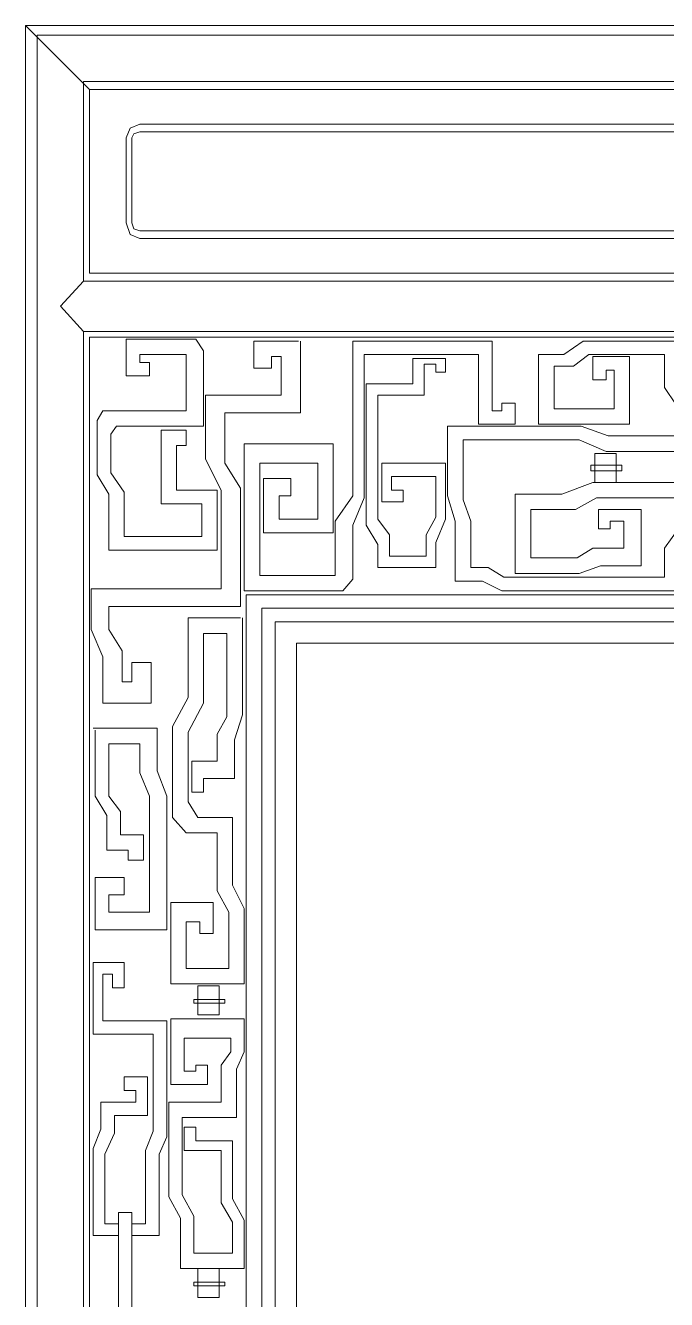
# Model space of a CAD drawing. Header units: centimetres. Extents: x -8.4 to 6.8, y -15.8 to 12.8.
# Drawn here: x -8.39 to -1.11, y -1.69 to 12.78 of the extents above; entities that cross this region are included whole.
import ezdxf

# ---------------------------------------------------------------- set-up
doc = ezdxf.new("R2010")
doc.units = ezdxf.units.CM
doc.header["$MEASUREMENT"] = 0
doc.layers.add('layer 1', color=7, linetype='Continuous')

msp = doc.modelspace()

# ---------------------------------------------------------------- linework, layer by layer
at = {"layer": 'layer 1', "color": 250, "lineweight": 0}
for points in [[(-8.38786, 12.7765), (-8.38786, 12.7765), (6.80927, 12.7765), (6.80927, 12.7765)], [(-8.38786, -15.83616), (-8.38786, -15.83616), (-8.38786, 12.7765), (-8.38786, 12.7765)], [(-7.6621, 12.05074), (-7.6621, 12.05074), (-8.38786, 12.7765), (-8.38786, 12.7765)], [(-8.25588, 12.66656), (-8.25588, 12.66656), (6.67729, 12.66656), (6.67729, 12.66656)], [(-8.25588, -15.70418), (-8.25588, -15.70418), (-8.25588, 12.66656), (-8.25588, 12.66656)], [(-7.72795, 12.13891), (-7.72795, 12.13891), (6.14936, 12.13891), (6.14936, 12.13891)], [(-7.72795, 9.87346), (-7.72795, 9.87346), (-7.72795, 12.13891), (-7.72795, 12.13891)], [(-7.6621, 12.05074), (-7.6621, 12.05074), (6.08351, 12.05074), (6.08351, 12.05074)], [(-7.6621, 9.96135), (-7.6621, 9.96135), (-7.6621, 12.05074), (-7.6621, 12.05074)], [(5.5115, 11.65507), (5.5115, 11.65507), (-7.09037, 11.65507), (-7.09037, 11.65507)], [(-7.24411, 11.50105), (-7.24411, 11.50105), (-7.24411, 10.53337), (-7.24411, 10.53337)], [(-7.17826, 11.50105), (-7.17826, 11.50105), (-7.17826, 10.53337), (-7.17826, 10.53337)], [(5.5115, 11.5669), (5.5115, 11.5669), (-7.09037, 11.5669), (-7.09037, 11.5669)], [(-7.09037, 10.44519), (-7.09037, 10.44519), (5.5115, 10.44519), (5.5115, 10.44519)], [(-7.09037, 10.3573), (-7.09037, 10.3573), (5.5115, 10.3573), (5.5115, 10.3573)], [(-7.72795, 9.87346), (-7.72795, 9.87346), (6.14936, 9.87346), (6.14936, 9.87346)], [(-7.6621, 9.96135), (-7.6621, 9.96135), (6.08351, 9.96135), (6.08351, 9.96135)], [(-7.72795, 9.30173), (-7.72795, 9.30173), (6.14936, 9.30173), (6.14936, 9.30173)], [(-7.72795, -12.36111), (-7.72795, -12.36111), (-7.72795, 9.30173), (-7.72795, 9.30173)], [(-7.6621, 9.2356), (-7.6621, 9.2356), (6.08351, 9.2356), (6.08351, 9.2356)], [(-7.6621, -12.27321), (-7.6621, -12.27321), (-7.6621, 9.2356), (-7.6621, 9.2356)], [(-1.67996, 7.91606), (-1.67996, 7.91606), (-1.92188, 7.91606), (-1.92188, 7.91606)], [(-1.92188, 7.91606), (-1.92188, 7.91606), (-1.92188, 7.58625), (-1.92188, 7.58625)], [(-1.67996, 7.58625), (-1.67996, 7.58625), (-1.67996, 7.91606), (-1.67996, 7.91606)], [(-1.92188, 7.58625), (-1.92188, 7.58625), (-1.67996, 7.58625), (-1.67996, 7.58625)], [(-6.18854, 1.86807), (-6.18854, 1.86807), (-6.43046, 1.86807), (-6.43046, 1.86807)], [(-6.43046, 1.86807), (-6.43046, 1.86807), (-6.43046, 1.53825), (-6.43046, 1.53825)], [(-6.18854, 1.53825), (-6.18854, 1.53825), (-6.18854, 1.86807), (-6.18854, 1.86807)], [(-6.43046, 1.53825), (-6.43046, 1.53825), (-6.18854, 1.53825), (-6.18854, 1.53825)], [(-6.18854, -1.34274), (-6.18854, -1.34274), (-6.43046, -1.34274), (-6.43046, -1.34274)], [(-6.43046, -1.34274), (-6.43046, -1.34274), (-6.43046, -1.67283), (-6.43046, -1.67283)], [(-6.18854, -1.67283), (-6.18854, -1.67283), (-6.18854, -1.34274), (-6.18854, -1.34274)], [(-6.43046, -1.67283), (-6.43046, -1.67283), (-6.18854, -1.67283), (-6.18854, -1.67283)]]:
    msp.add_open_spline(points, degree=3, dxfattribs=at)
for points, knots in [([(-7.09037, 11.65507), (-7.09037, 11.65507), (-7.20031, 11.61099), (-7.20031, 11.61099), (-7.20031, 11.61099), (-7.20031, 11.61099), (-7.24411, 11.50105), (-7.24411, 11.50105)], [0, 0, 0, 0, 0.5, 0.5, 0.5, 0.5, 1, 1, 1, 1]), ([(-7.09037, 11.5669), (-7.09037, 11.5669), (-7.15622, 11.54485), (-7.15622, 11.54485), (-7.15622, 11.54485), (-7.15622, 11.54485), (-7.17826, 11.50105), (-7.17826, 11.50105)], [0, 0, 0, 0, 0.5, 0.5, 0.5, 0.5, 1, 1, 1, 1]), ([(-7.24411, 10.53337), (-7.24411, 10.53337), (-7.20031, 10.40139), (-7.20031, 10.40139), (-7.20031, 10.40139), (-7.20031, 10.40139), (-7.09037, 10.3573), (-7.09037, 10.3573)], [0, 0, 0, 0, 0.5, 0.5, 0.5, 0.5, 1, 1, 1, 1]), ([(-7.17826, 10.53337), (-7.17826, 10.53337), (-7.15622, 10.46724), (-7.15622, 10.46724), (-7.15622, 10.46724), (-7.15622, 10.46724), (-7.09037, 10.44519), (-7.09037, 10.44519)], [0, 0, 0, 0, 0.5, 0.5, 0.5, 0.5, 1, 1, 1, 1]), ([(-7.72795, 9.30173), (-7.72795, 9.30173), (-7.99192, 9.58774), (-7.99192, 9.58774), (-7.99192, 9.58774), (-7.99192, 9.58774), (-7.72795, 9.87346), (-7.72795, 9.87346)], [0, 0, 0, 0, 0.5, 0.5, 0.5, 0.5, 1, 1, 1, 1]), ([(-5.26495, 9.19179), (-5.26495, 9.19179), (-5.26495, 8.37814), (-5.26495, 8.37814), (-5.26495, 8.37814), (-5.26495, 8.37814), (-6.12269, 8.37814), (-6.12269, 8.37814), (-6.12269, 8.37814), (-6.12269, 8.37814), (-6.12269, 7.80612), (-6.12269, 7.80612), (-6.12269, 7.80612), (-6.12269, 7.80612), (-5.94662, 7.5204), (-5.94662, 7.5204), (-5.94662, 7.5204), (-5.94662, 7.5204), (-5.94662, 6.17882), (-5.94662, 6.17882), (-5.94662, 6.17882), (-5.94662, 6.17882), (-7.44223, 6.17882), (-7.44223, 6.17882), (-7.44223, 6.17882), (-7.44223, 6.17882), (-7.44223, 5.91485), (-7.44223, 5.91485), (-7.44223, 5.91485), (-7.44223, 5.91485), (-7.2882, 5.67293), (-7.2882, 5.67293), (-7.2882, 5.67293), (-7.2882, 5.67293), (-7.2882, 5.32107), (-7.2882, 5.32107), (-7.2882, 5.32107), (-7.2882, 5.32107), (-7.17826, 5.32107), (-7.17826, 5.32107), (-7.17826, 5.32107), (-7.17826, 5.32107), (-7.17826, 5.54095), (-7.17826, 5.54095), (-7.17826, 5.54095), (-7.17826, 5.54095), (-6.95839, 5.54095), (-6.95839, 5.54095), (-6.95839, 5.54095), (-6.95839, 5.54095), (-6.95839, 5.07916), (-6.95839, 5.07916), (-6.95839, 5.07916), (-6.95839, 5.07916), (-7.50808, 5.07916), (-7.50808, 5.07916), (-7.50808, 5.07916), (-7.50808, 5.07916), (-7.50808, 5.6068), (-7.50808, 5.6068), (-7.50808, 5.6068), (-7.50808, 5.6068), (-7.64006, 5.91485), (-7.64006, 5.91485), (-7.64006, 5.91485), (-7.64006, 5.91485), (-7.64006, 6.37665), (-7.64006, 6.37665), (-7.64006, 6.37665), (-7.64006, 6.37665), (-6.1665, 6.37665), (-6.1665, 6.37665), (-6.1665, 6.37665), (-6.1665, 6.37665), (-6.1665, 7.49835), (-6.1665, 7.49835), (-6.1665, 7.49835), (-6.1665, 7.49835), (-6.34257, 7.85021), (-6.34257, 7.85021), (-6.34257, 7.85021), (-6.34257, 7.85021), (-6.34257, 8.57597), (-6.34257, 8.57597), (-6.34257, 8.57597), (-6.34257, 8.57597), (-5.48483, 8.57597), (-5.48483, 8.57597), (-5.48483, 8.57597), (-5.48483, 8.57597), (-5.48483, 9.01572), (-5.48483, 9.01572), (-5.48483, 9.01572), (-5.48483, 9.01572), (-5.59476, 9.01572), (-5.59476, 9.01572), (-5.59476, 9.01572), (-5.59476, 9.01572), (-5.59476, 8.88374), (-5.59476, 8.88374), (-5.59476, 8.88374), (-5.59476, 8.88374), (-5.7926, 8.88374), (-5.7926, 8.88374), (-5.7926, 8.88374), (-5.7926, 8.88374), (-5.7926, 9.19179), (-5.7926, 9.19179), (-5.7926, 9.19179), (-5.7926, 9.19179), (-5.287, 9.19179), (-5.287, 9.19179)], [0, 0, 0, 0, 0.03571429, 0.03571429, 0.03571429, 0.03571429, 0.07142857, 0.07142857, 0.07142857, 0.07142857, 0.10714286, 0.10714286, 0.10714286, 0.10714286, 0.14285714, 0.14285714, 0.14285714, 0.14285714, 0.17857143, 0.17857143, 0.17857143, 0.17857143, 0.21428571, 0.21428571, 0.21428571, 0.21428571, 0.25, 0.25, 0.25, 0.25, 0.28571429, 0.28571429, 0.28571429, 0.28571429, 0.32142857, 0.32142857, 0.32142857, 0.32142857, 0.35714286, 0.35714286, 0.35714286, 0.35714286, 0.39285714, 0.39285714, 0.39285714, 0.39285714, 0.42857143, 0.42857143, 0.42857143, 0.42857143, 0.46428571, 0.46428571, 0.46428571, 0.46428571, 0.5, 0.5, 0.5, 0.5, 0.53571429, 0.53571429, 0.53571429, 0.53571429, 0.57142857, 0.57142857, 0.57142857, 0.57142857, 0.60714286, 0.60714286, 0.60714286, 0.60714286, 0.64285714, 0.64285714, 0.64285714, 0.64285714, 0.67857143, 0.67857143, 0.67857143, 0.67857143, 0.71428571, 0.71428571, 0.71428571, 0.71428571, 0.75, 0.75, 0.75, 0.75, 0.78571429, 0.78571429, 0.78571429, 0.78571429, 0.82142857, 0.82142857, 0.82142857, 0.82142857, 0.85714286, 0.85714286, 0.85714286, 0.85714286, 0.89285714, 0.89285714, 0.89285714, 0.89285714, 0.92857143, 0.92857143, 0.92857143, 0.92857143, 0.96428571, 0.96428571, 0.96428571, 0.96428571, 1, 1, 1, 1]), ([(-6.21059, 7.49835), (-6.21059, 7.49835), (-6.21059, 6.8164), (-6.21059, 6.8164), (-6.21059, 6.8164), (-6.21059, 6.8164), (-7.44223, 6.8164), (-7.44223, 6.8164), (-7.44223, 6.8164), (-7.44223, 6.8164), (-7.44223, 7.45426), (-7.44223, 7.45426), (-7.44223, 7.45426), (-7.44223, 7.45426), (-7.57421, 7.67414), (-7.57421, 7.67414), (-7.57421, 7.67414), (-7.57421, 7.67414), (-7.57421, 8.28996), (-7.57421, 8.28996), (-7.57421, 8.28996), (-7.57421, 8.28996), (-7.50808, 8.3999), (-7.50808, 8.3999), (-7.50808, 8.3999), (-7.50808, 8.3999), (-6.56244, 8.3999), (-6.56244, 8.3999), (-6.56244, 8.3999), (-6.56244, 8.3999), (-6.56244, 9.03776), (-6.56244, 9.03776), (-6.56244, 9.03776), (-6.56244, 9.03776), (-7.09037, 9.03776), (-7.09037, 9.03776), (-7.09037, 9.03776), (-7.09037, 9.03776), (-7.09037, 8.94987), (-7.09037, 8.94987), (-7.09037, 8.94987), (-7.09037, 8.94987), (-6.98043, 8.94987), (-6.98043, 8.94987), (-6.98043, 8.94987), (-6.98043, 8.94987), (-6.98043, 8.79584), (-6.98043, 8.79584), (-6.98043, 8.79584), (-6.98043, 8.79584), (-7.24411, 8.79584), (-7.24411, 8.79584), (-7.24411, 8.79584), (-7.24411, 8.79584), (-7.24411, 9.21383), (-7.24411, 9.21383), (-7.24411, 9.21383), (-7.24411, 9.21383), (-6.45251, 9.21383), (-6.45251, 9.21383), (-6.45251, 9.21383), (-6.45251, 9.21383), (-6.36461, 9.08185), (-6.36461, 9.08185), (-6.36461, 9.08185), (-6.36461, 9.08185), (-6.36461, 8.22411), (-6.36461, 8.22411), (-6.36461, 8.22411), (-6.36461, 8.22411), (-7.35405, 8.22411), (-7.35405, 8.22411), (-7.35405, 8.22411), (-7.35405, 8.22411), (-7.42018, 8.13622), (-7.42018, 8.13622), (-7.42018, 8.13622), (-7.42018, 8.13622), (-7.42018, 7.69618), (-7.42018, 7.69618), (-7.42018, 7.69618), (-7.42018, 7.69618), (-7.26616, 7.47631), (-7.26616, 7.47631), (-7.26616, 7.47631), (-7.26616, 7.47631), (-7.26616, 6.97042), (-7.26616, 6.97042), (-7.26616, 6.97042), (-7.26616, 6.97042), (-6.38637, 6.97042), (-6.38637, 6.97042), (-6.38637, 6.97042), (-6.38637, 6.97042), (-6.38637, 7.34433), (-6.38637, 7.34433), (-6.38637, 7.34433), (-6.38637, 7.34433), (-6.84845, 7.34433), (-6.84845, 7.34433), (-6.84845, 7.34433), (-6.84845, 7.34433), (-6.84845, 8.18002), (-6.84845, 8.18002), (-6.84845, 8.18002), (-6.84845, 8.18002), (-6.56244, 8.18002), (-6.56244, 8.18002), (-6.56244, 8.18002), (-6.56244, 8.18002), (-6.56244, 8.00424), (-6.56244, 8.00424), (-6.56244, 8.00424), (-6.56244, 8.00424), (-6.67238, 8.00424), (-6.67238, 8.00424), (-6.67238, 8.00424), (-6.67238, 8.00424), (-6.67238, 7.49835), (-6.67238, 7.49835), (-6.67238, 7.49835), (-6.67238, 7.49835), (-6.21059, 7.49835), (-6.21059, 7.49835)], [0, 0, 0, 0, 0.03225806, 0.03225806, 0.03225806, 0.03225806, 0.06451613, 0.06451613, 0.06451613, 0.06451613, 0.09677419, 0.09677419, 0.09677419, 0.09677419, 0.12903226, 0.12903226, 0.12903226, 0.12903226, 0.16129032, 0.16129032, 0.16129032, 0.16129032, 0.19354839, 0.19354839, 0.19354839, 0.19354839, 0.22580645, 0.22580645, 0.22580645, 0.22580645, 0.25806452, 0.25806452, 0.25806452, 0.25806452, 0.29032258, 0.29032258, 0.29032258, 0.29032258, 0.32258065, 0.32258065, 0.32258065, 0.32258065, 0.35483871, 0.35483871, 0.35483871, 0.35483871, 0.38709677, 0.38709677, 0.38709677, 0.38709677, 0.41935484, 0.41935484, 0.41935484, 0.41935484, 0.4516129, 0.4516129, 0.4516129, 0.4516129, 0.48387097, 0.48387097, 0.48387097, 0.48387097, 0.51612903, 0.51612903, 0.51612903, 0.51612903, 0.5483871, 0.5483871, 0.5483871, 0.5483871, 0.58064516, 0.58064516, 0.58064516, 0.58064516, 0.61290323, 0.61290323, 0.61290323, 0.61290323, 0.64516129, 0.64516129, 0.64516129, 0.64516129, 0.67741935, 0.67741935, 0.67741935, 0.67741935, 0.70967742, 0.70967742, 0.70967742, 0.70967742, 0.74193548, 0.74193548, 0.74193548, 0.74193548, 0.77419355, 0.77419355, 0.77419355, 0.77419355, 0.80645161, 0.80645161, 0.80645161, 0.80645161, 0.83870968, 0.83870968, 0.83870968, 0.83870968, 0.87096774, 0.87096774, 0.87096774, 0.87096774, 0.90322581, 0.90322581, 0.90322581, 0.90322581, 0.93548387, 0.93548387, 0.93548387, 0.93548387, 0.96774194, 0.96774194, 0.96774194, 0.96774194, 1, 1, 1, 1]), ([(-2.82371, 8.48807), (-2.82371, 8.48807), (-2.82371, 8.24616), (-2.82371, 8.24616), (-2.82371, 8.24616), (-2.82371, 8.24616), (-3.24142, 8.24616), (-3.24142, 8.24616), (-3.24142, 8.24616), (-3.24142, 8.24616), (-3.24142, 9.03776), (-3.24142, 9.03776), (-3.24142, 9.03776), (-3.24142, 9.03776), (-4.53919, 9.03776), (-4.53919, 9.03776), (-4.53919, 9.03776), (-4.53919, 9.03776), (-4.53919, 7.41046), (-4.53919, 7.41046), (-4.53919, 7.41046), (-4.53919, 7.41046), (-4.67117, 7.10241), (-4.67117, 7.10241), (-4.67117, 7.10241), (-4.67117, 7.10241), (-4.67117, 6.48659), (-4.67117, 6.48659), (-4.67117, 6.48659), (-4.67117, 6.48659), (-4.78111, 6.3546), (-4.78111, 6.3546), (-4.78111, 6.3546), (-4.78111, 6.3546), (-5.90253, 6.3546), (-5.90253, 6.3546), (-5.90253, 6.3546), (-5.90253, 6.3546), (-5.90253, 8.026), (-5.90253, 8.026), (-5.90253, 8.026), (-5.90253, 8.026), (-4.89105, 8.026), (-4.89105, 8.026), (-4.89105, 8.026), (-4.89105, 8.026), (-4.89105, 7.01451), (-4.89105, 7.01451), (-4.89105, 7.01451), (-4.89105, 7.01451), (-5.68266, 7.01451), (-5.68266, 7.01451), (-5.68266, 7.01451), (-5.68266, 7.01451), (-5.68266, 7.63033), (-5.68266, 7.63033), (-5.68266, 7.63033), (-5.68266, 7.63033), (-5.37489, 7.63033), (-5.37489, 7.63033), (-5.37489, 7.63033), (-5.37489, 7.63033), (-5.37489, 7.43222), (-5.37489, 7.43222), (-5.37489, 7.43222), (-5.37489, 7.43222), (-5.50687, 7.43222), (-5.50687, 7.43222), (-5.50687, 7.43222), (-5.50687, 7.43222), (-5.50687, 7.16854), (-5.50687, 7.16854), (-5.50687, 7.16854), (-5.50687, 7.16854), (-5.06684, 7.16854), (-5.06684, 7.16854), (-5.06684, 7.16854), (-5.06684, 7.16854), (-5.06684, 7.80612), (-5.06684, 7.80612), (-5.06684, 7.80612), (-5.06684, 7.80612), (-5.72675, 7.80612), (-5.72675, 7.80612), (-5.72675, 7.80612), (-5.72675, 7.80612), (-5.72675, 6.53067), (-5.72675, 6.53067), (-5.72675, 6.53067), (-5.72675, 6.53067), (-4.86901, 6.53067), (-4.86901, 6.53067), (-4.86901, 6.53067), (-4.86901, 6.53067), (-4.86901, 7.14649), (-4.86901, 7.14649), (-4.86901, 7.14649), (-4.86901, 7.14649), (-4.67117, 7.43222), (-4.67117, 7.43222), (-4.67117, 7.43222), (-4.67117, 7.43222), (-4.67117, 9.19179), (-4.67117, 9.19179), (-4.67117, 9.19179), (-4.67117, 9.19179), (-3.08767, 9.19179), (-3.08767, 9.19179), (-3.08767, 9.19179), (-3.08767, 9.19179), (-3.08767, 8.3999), (-3.08767, 8.3999), (-3.08767, 8.3999), (-3.08767, 8.3999), (-2.97774, 8.3999), (-2.97774, 8.3999), (-2.97774, 8.3999), (-2.97774, 8.3999), (-2.97774, 8.48807), (-2.97774, 8.48807), (-2.97774, 8.48807), (-2.97774, 8.48807), (-2.82371, 8.48807), (-2.82371, 8.48807)], [0, 0, 0, 0, 0.03225806, 0.03225806, 0.03225806, 0.03225806, 0.06451613, 0.06451613, 0.06451613, 0.06451613, 0.09677419, 0.09677419, 0.09677419, 0.09677419, 0.12903226, 0.12903226, 0.12903226, 0.12903226, 0.16129032, 0.16129032, 0.16129032, 0.16129032, 0.19354839, 0.19354839, 0.19354839, 0.19354839, 0.22580645, 0.22580645, 0.22580645, 0.22580645, 0.25806452, 0.25806452, 0.25806452, 0.25806452, 0.29032258, 0.29032258, 0.29032258, 0.29032258, 0.32258065, 0.32258065, 0.32258065, 0.32258065, 0.35483871, 0.35483871, 0.35483871, 0.35483871, 0.38709677, 0.38709677, 0.38709677, 0.38709677, 0.41935484, 0.41935484, 0.41935484, 0.41935484, 0.4516129, 0.4516129, 0.4516129, 0.4516129, 0.48387097, 0.48387097, 0.48387097, 0.48387097, 0.51612903, 0.51612903, 0.51612903, 0.51612903, 0.5483871, 0.5483871, 0.5483871, 0.5483871, 0.58064516, 0.58064516, 0.58064516, 0.58064516, 0.61290323, 0.61290323, 0.61290323, 0.61290323, 0.64516129, 0.64516129, 0.64516129, 0.64516129, 0.67741935, 0.67741935, 0.67741935, 0.67741935, 0.70967742, 0.70967742, 0.70967742, 0.70967742, 0.74193548, 0.74193548, 0.74193548, 0.74193548, 0.77419355, 0.77419355, 0.77419355, 0.77419355, 0.80645161, 0.80645161, 0.80645161, 0.80645161, 0.83870968, 0.83870968, 0.83870968, 0.83870968, 0.87096774, 0.87096774, 0.87096774, 0.87096774, 0.90322581, 0.90322581, 0.90322581, 0.90322581, 0.93548387, 0.93548387, 0.93548387, 0.93548387, 0.96774194, 0.96774194, 0.96774194, 0.96774194, 1, 1, 1, 1]), ([(-1.89984, 7.41046), (-1.89984, 7.41046), (-2.14176, 7.27848), (-2.14176, 7.27848), (-2.14176, 7.27848), (-2.14176, 7.27848), (-2.64764, 7.27848), (-2.64764, 7.27848), (-2.64764, 7.27848), (-2.64764, 7.27848), (-2.64764, 6.7285), (-2.64764, 6.7285), (-2.64764, 6.7285), (-2.64764, 6.7285), (-2.12, 6.7285), (-2.12, 6.7285), (-2.12, 6.7285), (-2.12, 6.7285), (-1.94393, 6.83844), (-1.94393, 6.83844), (-1.94393, 6.83844), (-1.94393, 6.83844), (-1.59207, 6.83844), (-1.59207, 6.83844), (-1.59207, 6.83844), (-1.59207, 6.83844), (-1.59207, 7.14649), (-1.59207, 7.14649), (-1.59207, 7.14649), (-1.59207, 7.14649), (-1.74609, 7.14649), (-1.74609, 7.14649), (-1.74609, 7.14649), (-1.74609, 7.14649), (-1.74609, 7.05832), (-1.74609, 7.05832), (-1.74609, 7.05832), (-1.74609, 7.05832), (-1.87808, 7.05832), (-1.87808, 7.05832), (-1.87808, 7.05832), (-1.87808, 7.05832), (-1.87808, 7.27848), (-1.87808, 7.27848), (-1.87808, 7.27848), (-1.87808, 7.27848), (-1.39424, 7.27848), (-1.39424, 7.27848), (-1.39424, 7.27848), (-1.39424, 7.27848), (-1.39424, 6.64061), (-1.39424, 6.64061), (-1.39424, 6.64061), (-1.39424, 6.64061), (-1.85603, 6.64061), (-1.85603, 6.64061), (-1.85603, 6.64061), (-1.85603, 6.64061), (-2.09795, 6.55272), (-2.09795, 6.55272), (-2.09795, 6.55272), (-2.09795, 6.55272), (-2.82371, 6.55272), (-2.82371, 6.55272), (-2.82371, 6.55272), (-2.82371, 6.55272), (-2.82371, 7.45426), (-2.82371, 7.45426), (-2.82371, 7.45426), (-2.82371, 7.45426), (-2.29578, 7.45426), (-2.29578, 7.45426), (-2.29578, 7.45426), (-2.29578, 7.45426), (-1.94393, 7.58625), (-1.94393, 7.58625), (-1.94393, 7.58625), (-1.94393, 7.58625), (-0.80046, 7.58625), (-0.80046, 7.58625), (-0.80046, 7.58625), (-0.80046, 7.58625), (-0.80046, 6.94838), (-0.80046, 6.94838), (-0.80046, 6.94838), (-0.80046, 6.94838), (-0.9542, 6.70646), (-0.9542, 6.70646), (-0.9542, 6.70646), (-0.9542, 6.70646), (-0.9542, 6.3546), (-0.9542, 6.3546), (-0.9542, 6.3546), (-0.9542, 6.3546), (-2.97774, 6.3546), (-2.97774, 6.3546), (-2.97774, 6.3546), (-2.97774, 6.3546), (-3.19761, 6.46454), (-3.19761, 6.46454), (-3.19761, 6.46454), (-3.19761, 6.46454), (-3.50538, 6.46454), (-3.50538, 6.46454), (-3.50538, 6.46454), (-3.50538, 6.46454), (-3.50538, 7.14649), (-3.50538, 7.14649), (-3.50538, 7.14649), (-3.50538, 7.14649), (-3.59327, 7.43222), (-3.59327, 7.43222), (-3.59327, 7.43222), (-3.59327, 7.43222), (-3.59327, 8.22411), (-3.59327, 8.22411), (-3.59327, 8.22411), (-3.59327, 8.22411), (-2.07591, 8.22411), (-2.07591, 8.22411), (-2.07591, 8.22411), (-2.07591, 8.22411), (-1.76814, 8.11417), (-1.76814, 8.11417), (-1.76814, 8.11417), (-1.76814, 8.11417), (-0.99829, 8.11417), (-0.99829, 8.11417), (-0.99829, 8.11417), (-0.99829, 8.11417), (-0.99829, 8.46603), (-0.99829, 8.46603), (-0.99829, 8.46603), (-0.99829, 8.46603), (-1.13027, 8.66386), (-1.13027, 8.66386), (-1.13027, 8.66386), (-1.13027, 8.66386), (-1.13027, 9.03776), (-1.13027, 9.03776), (-1.13027, 9.03776), (-1.13027, 9.03776), (-1.98801, 9.03776), (-1.98801, 9.03776), (-1.98801, 9.03776), (-1.98801, 9.03776), (-2.1638, 8.90578), (-2.1638, 8.90578), (-2.1638, 8.90578), (-2.1638, 8.90578), (-2.38368, 8.90578), (-2.38368, 8.90578), (-2.38368, 8.90578), (-2.38368, 8.90578), (-2.38368, 8.42194), (-2.38368, 8.42194), (-2.38368, 8.42194), (-2.38368, 8.42194), (-1.70201, 8.42194), (-1.70201, 8.42194), (-1.70201, 8.42194), (-1.70201, 8.42194), (-1.70201, 8.86198), (-1.70201, 8.86198), (-1.70201, 8.86198), (-1.70201, 8.86198), (-1.7899, 8.86198), (-1.7899, 8.86198), (-1.7899, 8.86198), (-1.7899, 8.86198), (-1.7899, 8.75176), (-1.7899, 8.75176), (-1.7899, 8.75176), (-1.7899, 8.75176), (-1.94393, 8.75176), (-1.94393, 8.75176), (-1.94393, 8.75176), (-1.94393, 8.75176), (-1.94393, 9.01572), (-1.94393, 9.01572), (-1.94393, 9.01572), (-1.94393, 9.01572), (-1.52622, 9.01572), (-1.52622, 9.01572), (-1.52622, 9.01572), (-1.52622, 9.01572), (-1.52622, 8.24616), (-1.52622, 8.24616), (-1.52622, 8.24616), (-1.52622, 8.24616), (-2.55975, 8.24616), (-2.55975, 8.24616), (-2.55975, 8.24616), (-2.55975, 8.24616), (-2.55975, 9.03776), (-2.55975, 9.03776), (-2.55975, 9.03776), (-2.55975, 9.03776), (-2.27374, 9.03776), (-2.27374, 9.03776), (-2.27374, 9.03776), (-2.27374, 9.03776), (-2.05386, 9.19179), (-2.05386, 9.19179), (-2.05386, 9.19179), (-2.05386, 9.19179), (-0.9542, 9.19179), (-0.9542, 9.19179), (-0.9542, 9.19179), (-0.9542, 9.19179), (-0.9542, 8.72999), (-0.9542, 8.72999), (-0.9542, 8.72999), (-0.9542, 8.72999), (-0.82222, 8.53188), (-0.82222, 8.53188), (-0.82222, 8.53188), (-0.82222, 8.53188), (-0.82222, 7.9381), (-0.82222, 7.9381), (-0.82222, 7.9381), (-0.82222, 7.9381), (-1.7899, 7.9381), (-1.7899, 7.9381), (-1.7899, 7.9381), (-1.7899, 7.9381), (-2.09795, 8.07009), (-2.09795, 8.07009), (-2.09795, 8.07009), (-2.09795, 8.07009), (-3.41749, 8.07009), (-3.41749, 8.07009), (-3.41749, 8.07009), (-3.41749, 8.07009), (-3.41749, 7.38841), (-3.41749, 7.38841), (-3.41749, 7.38841), (-3.41749, 7.38841), (-3.32959, 7.14649), (-3.32959, 7.14649), (-3.32959, 7.14649), (-3.32959, 7.14649), (-3.32959, 6.61857), (-3.32959, 6.61857), (-3.32959, 6.61857), (-3.32959, 6.61857), (-3.13148, 6.61857), (-3.13148, 6.61857), (-3.13148, 6.61857), (-3.13148, 6.61857), (-2.95569, 6.50863), (-2.95569, 6.50863), (-2.95569, 6.50863), (-2.95569, 6.50863), (-1.13027, 6.50863), (-1.13027, 6.50863), (-1.13027, 6.50863), (-1.13027, 6.50863), (-1.13027, 6.83844), (-1.13027, 6.83844), (-1.13027, 6.83844), (-1.13027, 6.83844), (-0.9542, 7.08036), (-0.9542, 7.08036), (-0.9542, 7.08036), (-0.9542, 7.08036), (-0.9542, 7.41046), (-0.9542, 7.41046), (-0.9542, 7.41046), (-0.9542, 7.41046), (-1.89984, 7.41046), (-1.89984, 7.41046)], [0, 0, 0, 0, 0.01470588, 0.01470588, 0.01470588, 0.01470588, 0.02941176, 0.02941176, 0.02941176, 0.02941176, 0.04411765, 0.04411765, 0.04411765, 0.04411765, 0.05882353, 0.05882353, 0.05882353, 0.05882353, 0.07352941, 0.07352941, 0.07352941, 0.07352941, 0.08823529, 0.08823529, 0.08823529, 0.08823529, 0.10294118, 0.10294118, 0.10294118, 0.10294118, 0.11764706, 0.11764706, 0.11764706, 0.11764706, 0.13235294, 0.13235294, 0.13235294, 0.13235294, 0.14705882, 0.14705882, 0.14705882, 0.14705882, 0.16176471, 0.16176471, 0.16176471, 0.16176471, 0.17647059, 0.17647059, 0.17647059, 0.17647059, 0.19117647, 0.19117647, 0.19117647, 0.19117647, 0.20588235, 0.20588235, 0.20588235, 0.20588235, 0.22058824, 0.22058824, 0.22058824, 0.22058824, 0.23529412, 0.23529412, 0.23529412, 0.23529412, 0.25, 0.25, 0.25, 0.25, 0.26470588, 0.26470588, 0.26470588, 0.26470588, 0.27941176, 0.27941176, 0.27941176, 0.27941176, 0.29411765, 0.29411765, 0.29411765, 0.29411765, 0.30882353, 0.30882353, 0.30882353, 0.30882353, 0.32352941, 0.32352941, 0.32352941, 0.32352941, 0.33823529, 0.33823529, 0.33823529, 0.33823529, 0.35294118, 0.35294118, 0.35294118, 0.35294118, 0.36764706, 0.36764706, 0.36764706, 0.36764706, 0.38235294, 0.38235294, 0.38235294, 0.38235294, 0.39705882, 0.39705882, 0.39705882, 0.39705882, 0.41176471, 0.41176471, 0.41176471, 0.41176471, 0.42647059, 0.42647059, 0.42647059, 0.42647059, 0.44117647, 0.44117647, 0.44117647, 0.44117647, 0.45588235, 0.45588235, 0.45588235, 0.45588235, 0.47058824, 0.47058824, 0.47058824, 0.47058824, 0.48529412, 0.48529412, 0.48529412, 0.48529412, 0.5, 0.5, 0.5, 0.5, 0.51470588, 0.51470588, 0.51470588, 0.51470588, 0.52941176, 0.52941176, 0.52941176, 0.52941176, 0.54411765, 0.54411765, 0.54411765, 0.54411765, 0.55882353, 0.55882353, 0.55882353, 0.55882353, 0.57352941, 0.57352941, 0.57352941, 0.57352941, 0.58823529, 0.58823529, 0.58823529, 0.58823529, 0.60294118, 0.60294118, 0.60294118, 0.60294118, 0.61764706, 0.61764706, 0.61764706, 0.61764706, 0.63235294, 0.63235294, 0.63235294, 0.63235294, 0.64705882, 0.64705882, 0.64705882, 0.64705882, 0.66176471, 0.66176471, 0.66176471, 0.66176471, 0.67647059, 0.67647059, 0.67647059, 0.67647059, 0.69117647, 0.69117647, 0.69117647, 0.69117647, 0.70588235, 0.70588235, 0.70588235, 0.70588235, 0.72058824, 0.72058824, 0.72058824, 0.72058824, 0.73529412, 0.73529412, 0.73529412, 0.73529412, 0.75, 0.75, 0.75, 0.75, 0.76470588, 0.76470588, 0.76470588, 0.76470588, 0.77941176, 0.77941176, 0.77941176, 0.77941176, 0.79411765, 0.79411765, 0.79411765, 0.79411765, 0.80882353, 0.80882353, 0.80882353, 0.80882353, 0.82352941, 0.82352941, 0.82352941, 0.82352941, 0.83823529, 0.83823529, 0.83823529, 0.83823529, 0.85294118, 0.85294118, 0.85294118, 0.85294118, 0.86764706, 0.86764706, 0.86764706, 0.86764706, 0.88235294, 0.88235294, 0.88235294, 0.88235294, 0.89705882, 0.89705882, 0.89705882, 0.89705882, 0.91176471, 0.91176471, 0.91176471, 0.91176471, 0.92647059, 0.92647059, 0.92647059, 0.92647059, 0.94117647, 0.94117647, 0.94117647, 0.94117647, 0.95588235, 0.95588235, 0.95588235, 0.95588235, 0.97058824, 0.97058824, 0.97058824, 0.97058824, 0.98529412, 0.98529412, 0.98529412, 0.98529412, 1, 1, 1, 1]), ([(-3.61532, 8.99368), (-3.61532, 8.99368), (-3.61532, 8.83993), (-3.61532, 8.83993), (-3.61532, 8.83993), (-3.61532, 8.83993), (-3.72526, 8.83993), (-3.72526, 8.83993), (-3.72526, 8.83993), (-3.72526, 8.83993), (-3.72526, 8.92783), (-3.72526, 8.92783), (-3.72526, 8.92783), (-3.72526, 8.92783), (-3.85724, 8.92783), (-3.85724, 8.92783), (-3.85724, 8.92783), (-3.85724, 8.92783), (-3.85724, 8.57597), (-3.85724, 8.57597), (-3.85724, 8.57597), (-3.85724, 8.57597), (-4.38517, 8.57597), (-4.38517, 8.57597), (-4.38517, 8.57597), (-4.38517, 8.57597), (-4.38517, 7.16854), (-4.38517, 7.16854), (-4.38517, 7.16854), (-4.38517, 7.16854), (-4.25318, 6.99247), (-4.25318, 6.99247), (-4.25318, 6.99247), (-4.25318, 6.99247), (-4.25318, 6.75055), (-4.25318, 6.75055), (-4.25318, 6.75055), (-4.25318, 6.75055), (-3.83519, 6.75055), (-3.83519, 6.75055), (-3.83519, 6.75055), (-3.83519, 6.75055), (-3.83519, 6.99247), (-3.83519, 6.99247), (-3.83519, 6.99247), (-3.83519, 6.99247), (-3.72526, 7.1903), (-3.72526, 7.1903), (-3.72526, 7.1903), (-3.72526, 7.1903), (-3.72526, 7.65238), (-3.72526, 7.65238), (-3.72526, 7.65238), (-3.72526, 7.65238), (-4.23114, 7.65238), (-4.23114, 7.65238), (-4.23114, 7.65238), (-4.23114, 7.65238), (-4.23114, 7.49835), (-4.23114, 7.49835), (-4.23114, 7.49835), (-4.23114, 7.49835), (-4.09916, 7.49835), (-4.09916, 7.49835), (-4.09916, 7.49835), (-4.09916, 7.49835), (-4.09916, 7.36637), (-4.09916, 7.36637), (-4.09916, 7.36637), (-4.09916, 7.36637), (-4.34108, 7.36637), (-4.34108, 7.36637), (-4.34108, 7.36637), (-4.34108, 7.36637), (-4.34108, 7.80612), (-4.34108, 7.80612), (-4.34108, 7.80612), (-4.34108, 7.80612), (-3.61532, 7.80612), (-3.61532, 7.80612), (-3.61532, 7.80612), (-3.61532, 7.80612), (-3.61532, 7.16854), (-3.61532, 7.16854), (-3.61532, 7.16854), (-3.61532, 7.16854), (-3.72526, 6.90457), (-3.72526, 6.90457), (-3.72526, 6.90457), (-3.72526, 6.90457), (-3.72526, 6.61857), (-3.72526, 6.61857), (-3.72526, 6.61857), (-3.72526, 6.61857), (-4.38517, 6.61857), (-4.38517, 6.61857), (-4.38517, 6.61857), (-4.38517, 6.61857), (-4.38517, 6.88253), (-4.38517, 6.88253), (-4.38517, 6.88253), (-4.38517, 6.88253), (-4.51715, 7.10241), (-4.51715, 7.10241), (-4.51715, 7.10241), (-4.51715, 7.10241), (-4.51715, 8.70795), (-4.51715, 8.70795), (-4.51715, 8.70795), (-4.51715, 8.70795), (-3.98922, 8.70795), (-3.98922, 8.70795), (-3.98922, 8.70795), (-3.98922, 8.70795), (-3.98922, 8.99368), (-3.98922, 8.99368), (-3.98922, 8.99368), (-3.98922, 8.99368), (-3.61532, 8.99368), (-3.61532, 8.99368)], [0, 0, 0, 0, 0.03333333, 0.03333333, 0.03333333, 0.03333333, 0.06666667, 0.06666667, 0.06666667, 0.06666667, 0.1, 0.1, 0.1, 0.1, 0.13333333, 0.13333333, 0.13333333, 0.13333333, 0.16666667, 0.16666667, 0.16666667, 0.16666667, 0.2, 0.2, 0.2, 0.2, 0.23333333, 0.23333333, 0.23333333, 0.23333333, 0.26666667, 0.26666667, 0.26666667, 0.26666667, 0.3, 0.3, 0.3, 0.3, 0.33333333, 0.33333333, 0.33333333, 0.33333333, 0.36666667, 0.36666667, 0.36666667, 0.36666667, 0.4, 0.4, 0.4, 0.4, 0.43333333, 0.43333333, 0.43333333, 0.43333333, 0.46666667, 0.46666667, 0.46666667, 0.46666667, 0.5, 0.5, 0.5, 0.5, 0.53333333, 0.53333333, 0.53333333, 0.53333333, 0.56666667, 0.56666667, 0.56666667, 0.56666667, 0.6, 0.6, 0.6, 0.6, 0.63333333, 0.63333333, 0.63333333, 0.63333333, 0.66666667, 0.66666667, 0.66666667, 0.66666667, 0.7, 0.7, 0.7, 0.7, 0.73333333, 0.73333333, 0.73333333, 0.73333333, 0.76666667, 0.76666667, 0.76666667, 0.76666667, 0.8, 0.8, 0.8, 0.8, 0.83333333, 0.83333333, 0.83333333, 0.83333333, 0.86666667, 0.86666667, 0.86666667, 0.86666667, 0.9, 0.9, 0.9, 0.9, 0.93333333, 0.93333333, 0.93333333, 0.93333333, 0.96666667, 0.96666667, 0.96666667, 0.96666667, 1, 1, 1, 1]), ([(-1.61411, 7.78408), (-1.61411, 7.78408), (-1.96597, 7.78408), (-1.96597, 7.78408), (-1.96597, 7.78408), (-1.96597, 7.78408), (-1.96597, 7.71823), (-1.96597, 7.71823), (-1.96597, 7.71823), (-1.96597, 7.71823), (-1.61411, 7.71823), (-1.61411, 7.71823), (-1.61411, 7.71823), (-1.61411, 7.71823), (-1.61411, 7.78408), (-1.61411, 7.78408)], [0, 0, 0, 0, 0.25, 0.25, 0.25, 0.25, 0.5, 0.5, 0.5, 0.5, 0.75, 0.75, 0.75, 0.75, 1, 1, 1, 1]), ([(-5.88077, -9.37018), (-5.88077, -9.37018), (4.3019, -9.37018), (4.3019, -9.37018), (4.3019, -9.37018), (4.3019, -9.37018), (4.3019, 6.3108), (4.3019, 6.3108), (4.3019, 6.3108), (4.3019, 6.3108), (-5.88077, 6.3108), (-5.88077, 6.3108), (-5.88077, 6.3108), (-5.88077, 6.3108), (-5.88077, -9.37018), (-5.88077, -9.37018)], [0, 0, 0, 0, 0.25, 0.25, 0.25, 0.25, 0.5, 0.5, 0.5, 0.5, 0.75, 0.75, 0.75, 0.75, 1, 1, 1, 1]), ([(-5.7047, -9.19439), (-5.7047, -9.19439), (4.14815, -9.19439), (4.14815, -9.19439), (4.14815, -9.19439), (4.14815, -9.19439), (4.14815, 6.15677), (4.14815, 6.15677), (4.14815, 6.15677), (4.14815, 6.15677), (-5.7047, 6.15677), (-5.7047, 6.15677), (-5.7047, 6.15677), (-5.7047, 6.15677), (-5.7047, -9.19439), (-5.7047, -9.19439)], [0, 0, 0, 0, 0.25, 0.25, 0.25, 0.25, 0.5, 0.5, 0.5, 0.5, 0.75, 0.75, 0.75, 0.75, 1, 1, 1, 1]), ([(-5.94662, 6.04683), (-5.94662, 6.04683), (-6.5404, 6.04683), (-6.5404, 6.04683), (-6.5404, 6.04683), (-6.5404, 6.04683), (-6.5404, 5.145), (-6.5404, 5.145), (-6.5404, 5.145), (-6.5404, 5.145), (-6.71647, 4.81519), (-6.71647, 4.81519), (-6.71647, 4.81519), (-6.71647, 4.81519), (-6.71647, 3.78138), (-6.71647, 3.78138), (-6.71647, 3.78138), (-6.71647, 3.78138), (-6.56244, 3.60559), (-6.56244, 3.60559), (-6.56244, 3.60559), (-6.56244, 3.60559), (-6.21059, 3.60559), (-6.21059, 3.60559), (-6.21059, 3.60559), (-6.21059, 3.60559), (-6.21059, 2.94568), (-6.21059, 2.94568), (-6.21059, 2.94568), (-6.21059, 2.94568), (-6.0786, 2.70376), (-6.0786, 2.70376), (-6.0786, 2.70376), (-6.0786, 2.70376), (-6.0786, 2.06618), (-6.0786, 2.06618), (-6.0786, 2.06618), (-6.0786, 2.06618), (-6.56244, 2.06618), (-6.56244, 2.06618), (-6.56244, 2.06618), (-6.56244, 2.06618), (-6.56244, 2.59383), (-6.56244, 2.59383), (-6.56244, 2.59383), (-6.56244, 2.59383), (-6.40842, 2.59383), (-6.40842, 2.59383), (-6.40842, 2.59383), (-6.40842, 2.59383), (-6.40842, 2.46184), (-6.40842, 2.46184), (-6.40842, 2.46184), (-6.40842, 2.46184), (-6.25467, 2.46184), (-6.25467, 2.46184), (-6.25467, 2.46184), (-6.25467, 2.46184), (-6.25467, 2.8137), (-6.25467, 2.8137), (-6.25467, 2.8137), (-6.25467, 2.8137), (-6.73851, 2.8137), (-6.73851, 2.8137), (-6.73851, 2.8137), (-6.73851, 2.8137), (-6.73851, 1.89011), (-6.73851, 1.89011), (-6.73851, 1.89011), (-6.73851, 1.89011), (-5.90253, 1.89011), (-5.90253, 1.89011), (-5.90253, 1.89011), (-5.90253, 1.89011), (-5.90253, 2.74785), (-5.90253, 2.74785), (-5.90253, 2.74785), (-5.90253, 2.74785), (-6.03452, 3.01182), (-6.03452, 3.01182), (-6.03452, 3.01182), (-6.03452, 3.01182), (-6.03452, 3.78138), (-6.03452, 3.78138), (-6.03452, 3.78138), (-6.03452, 3.78138), (-6.43046, 3.78138), (-6.43046, 3.78138), (-6.43046, 3.78138), (-6.43046, 3.78138), (-6.5404, 3.95745), (-6.5404, 3.95745), (-6.5404, 3.95745), (-6.5404, 3.95745), (-6.5404, 4.74906), (-6.5404, 4.74906), (-6.5404, 4.74906), (-6.5404, 4.74906), (-6.36461, 5.07916), (-6.36461, 5.07916), (-6.36461, 5.07916), (-6.36461, 5.07916), (-6.36461, 5.87076), (-6.36461, 5.87076), (-6.36461, 5.87076), (-6.36461, 5.87076), (-6.10065, 5.87076), (-6.10065, 5.87076), (-6.10065, 5.87076), (-6.10065, 5.87076), (-6.10065, 4.92513), (-6.10065, 4.92513), (-6.10065, 4.92513), (-6.10065, 4.92513), (-6.21059, 4.7273), (-6.21059, 4.7273), (-6.21059, 4.7273), (-6.21059, 4.7273), (-6.21059, 4.41925), (-6.21059, 4.41925), (-6.21059, 4.41925), (-6.21059, 4.41925), (-6.49659, 4.41925), (-6.49659, 4.41925), (-6.49659, 4.41925), (-6.49659, 4.41925), (-6.49659, 4.06739), (-6.49659, 4.06739), (-6.49659, 4.06739), (-6.49659, 4.06739), (-6.36461, 4.06739), (-6.36461, 4.06739), (-6.36461, 4.06739), (-6.36461, 4.06739), (-6.36461, 4.22141), (-6.36461, 4.22141), (-6.36461, 4.22141), (-6.36461, 4.22141), (-6.01275, 4.22141), (-6.01275, 4.22141), (-6.01275, 4.22141), (-6.01275, 4.22141), (-6.01275, 4.66117), (-6.01275, 4.66117), (-6.01275, 4.66117), (-6.01275, 4.66117), (-5.92458, 4.94717), (-5.92458, 4.94717), (-5.92458, 4.94717), (-5.92458, 4.94717), (-5.92458, 6.04683), (-5.92458, 6.04683)], [0, 0, 0, 0, 0.02631579, 0.02631579, 0.02631579, 0.02631579, 0.05263158, 0.05263158, 0.05263158, 0.05263158, 0.07894737, 0.07894737, 0.07894737, 0.07894737, 0.10526316, 0.10526316, 0.10526316, 0.10526316, 0.13157895, 0.13157895, 0.13157895, 0.13157895, 0.15789474, 0.15789474, 0.15789474, 0.15789474, 0.18421053, 0.18421053, 0.18421053, 0.18421053, 0.21052632, 0.21052632, 0.21052632, 0.21052632, 0.23684211, 0.23684211, 0.23684211, 0.23684211, 0.26315789, 0.26315789, 0.26315789, 0.26315789, 0.28947368, 0.28947368, 0.28947368, 0.28947368, 0.31578947, 0.31578947, 0.31578947, 0.31578947, 0.34210526, 0.34210526, 0.34210526, 0.34210526, 0.36842105, 0.36842105, 0.36842105, 0.36842105, 0.39473684, 0.39473684, 0.39473684, 0.39473684, 0.42105263, 0.42105263, 0.42105263, 0.42105263, 0.44736842, 0.44736842, 0.44736842, 0.44736842, 0.47368421, 0.47368421, 0.47368421, 0.47368421, 0.5, 0.5, 0.5, 0.5, 0.52631579, 0.52631579, 0.52631579, 0.52631579, 0.55263158, 0.55263158, 0.55263158, 0.55263158, 0.57894737, 0.57894737, 0.57894737, 0.57894737, 0.60526316, 0.60526316, 0.60526316, 0.60526316, 0.63157895, 0.63157895, 0.63157895, 0.63157895, 0.65789474, 0.65789474, 0.65789474, 0.65789474, 0.68421053, 0.68421053, 0.68421053, 0.68421053, 0.71052632, 0.71052632, 0.71052632, 0.71052632, 0.73684211, 0.73684211, 0.73684211, 0.73684211, 0.76315789, 0.76315789, 0.76315789, 0.76315789, 0.78947368, 0.78947368, 0.78947368, 0.78947368, 0.81578947, 0.81578947, 0.81578947, 0.81578947, 0.84210526, 0.84210526, 0.84210526, 0.84210526, 0.86842105, 0.86842105, 0.86842105, 0.86842105, 0.89473684, 0.89473684, 0.89473684, 0.89473684, 0.92105263, 0.92105263, 0.92105263, 0.92105263, 0.94736842, 0.94736842, 0.94736842, 0.94736842, 0.97368421, 0.97368421, 0.97368421, 0.97368421, 1, 1, 1, 1]), ([(-5.55068, -9.04036), (-5.55068, -9.04036), (3.97208, -9.04036), (3.97208, -9.04036), (3.97208, -9.04036), (3.97208, -9.04036), (3.97208, 6.00275), (3.97208, 6.00275), (3.97208, 6.00275), (3.97208, 6.00275), (-5.55068, 6.00275), (-5.55068, 6.00275), (-5.55068, 6.00275), (-5.55068, 6.00275), (-5.55068, -9.04036), (-5.55068, -9.04036)], [0, 0, 0, 0, 0.25, 0.25, 0.25, 0.25, 0.5, 0.5, 0.5, 0.5, 0.75, 0.75, 0.75, 0.75, 1, 1, 1, 1]), ([(-5.30876, -8.79844), (-5.30876, -8.79844), (3.73017, -8.79844), (3.73017, -8.79844), (3.73017, -8.79844), (3.73017, -8.79844), (3.73017, 5.76083), (3.73017, 5.76083), (3.73017, 5.76083), (3.73017, 5.76083), (-5.30876, 5.76083), (-5.30876, 5.76083), (-5.30876, 5.76083), (-5.30876, 5.76083), (-5.30876, -8.79844), (-5.30876, -8.79844)], [0, 0, 0, 0, 0.25, 0.25, 0.25, 0.25, 0.5, 0.5, 0.5, 0.5, 0.75, 0.75, 0.75, 0.75, 1, 1, 1, 1]), ([(-7.61802, 4.79315), (-7.61802, 4.79315), (-6.89226, 4.79315), (-6.89226, 4.79315), (-6.89226, 4.79315), (-6.89226, 4.79315), (-6.89226, 4.30931), (-6.89226, 4.30931), (-6.89226, 4.30931), (-6.89226, 4.30931), (-6.78232, 4.0233), (-6.78232, 4.0233), (-6.78232, 4.0233), (-6.78232, 4.0233), (-6.78232, 2.50593), (-6.78232, 2.50593), (-6.78232, 2.50593), (-6.78232, 2.50593), (-7.59597, 2.50593), (-7.59597, 2.50593), (-7.59597, 2.50593), (-7.59597, 2.50593), (-7.59597, 3.09971), (-7.59597, 3.09971), (-7.59597, 3.09971), (-7.59597, 3.09971), (-7.26616, 3.09971), (-7.26616, 3.09971), (-7.26616, 3.09971), (-7.26616, 3.09971), (-7.26616, 2.90188), (-7.26616, 2.90188), (-7.26616, 2.90188), (-7.26616, 2.90188), (-7.44223, 2.90188), (-7.44223, 2.90188), (-7.44223, 2.90188), (-7.44223, 2.90188), (-7.44223, 2.70376), (-7.44223, 2.70376), (-7.44223, 2.70376), (-7.44223, 2.70376), (-6.98043, 2.70376), (-6.98043, 2.70376), (-6.98043, 2.70376), (-6.98043, 2.70376), (-6.98043, 4.0233), (-6.98043, 4.0233), (-6.98043, 4.0233), (-6.98043, 4.0233), (-7.09037, 4.28726), (-7.09037, 4.28726), (-7.09037, 4.28726), (-7.09037, 4.28726), (-7.09037, 4.61736), (-7.09037, 4.61736), (-7.09037, 4.61736), (-7.09037, 4.61736), (-7.44223, 4.61736), (-7.44223, 4.61736), (-7.44223, 4.61736), (-7.44223, 4.61736), (-7.44223, 4.0233), (-7.44223, 4.0233), (-7.44223, 4.0233), (-7.44223, 4.0233), (-7.31025, 3.84751), (-7.31025, 3.84751), (-7.31025, 3.84751), (-7.31025, 3.84751), (-7.31025, 3.58355), (-7.31025, 3.58355), (-7.31025, 3.58355), (-7.31025, 3.58355), (-7.04628, 3.58355), (-7.04628, 3.58355), (-7.04628, 3.58355), (-7.04628, 3.58355), (-7.04628, 3.29754), (-7.04628, 3.29754), (-7.04628, 3.29754), (-7.04628, 3.29754), (-7.22235, 3.29754), (-7.22235, 3.29754), (-7.22235, 3.29754), (-7.22235, 3.29754), (-7.22235, 3.40776), (-7.22235, 3.40776), (-7.22235, 3.40776), (-7.22235, 3.40776), (-7.46427, 3.40776), (-7.46427, 3.40776), (-7.46427, 3.40776), (-7.46427, 3.40776), (-7.46427, 3.80342), (-7.46427, 3.80342), (-7.46427, 3.80342), (-7.46427, 3.80342), (-7.59597, 4.0233), (-7.59597, 4.0233), (-7.59597, 4.0233), (-7.59597, 4.0233), (-7.59597, 4.7711), (-7.59597, 4.7711)], [0, 0, 0, 0, 0.03846154, 0.03846154, 0.03846154, 0.03846154, 0.07692308, 0.07692308, 0.07692308, 0.07692308, 0.11538462, 0.11538462, 0.11538462, 0.11538462, 0.15384615, 0.15384615, 0.15384615, 0.15384615, 0.19230769, 0.19230769, 0.19230769, 0.19230769, 0.23076923, 0.23076923, 0.23076923, 0.23076923, 0.26923077, 0.26923077, 0.26923077, 0.26923077, 0.30769231, 0.30769231, 0.30769231, 0.30769231, 0.34615385, 0.34615385, 0.34615385, 0.34615385, 0.38461538, 0.38461538, 0.38461538, 0.38461538, 0.42307692, 0.42307692, 0.42307692, 0.42307692, 0.46153846, 0.46153846, 0.46153846, 0.46153846, 0.5, 0.5, 0.5, 0.5, 0.53846154, 0.53846154, 0.53846154, 0.53846154, 0.57692308, 0.57692308, 0.57692308, 0.57692308, 0.61538462, 0.61538462, 0.61538462, 0.61538462, 0.65384615, 0.65384615, 0.65384615, 0.65384615, 0.69230769, 0.69230769, 0.69230769, 0.69230769, 0.73076923, 0.73076923, 0.73076923, 0.73076923, 0.76923077, 0.76923077, 0.76923077, 0.76923077, 0.80769231, 0.80769231, 0.80769231, 0.80769231, 0.84615385, 0.84615385, 0.84615385, 0.84615385, 0.88461538, 0.88461538, 0.88461538, 0.88461538, 0.92307692, 0.92307692, 0.92307692, 0.92307692, 0.96153846, 0.96153846, 0.96153846, 0.96153846, 1, 1, 1, 1]), ([(-7.17826, -0.83685), (-7.17826, -0.83685), (-7.02424, -0.83685), (-7.02424, -0.83685), (-7.02424, -0.83685), (-7.02424, -0.83685), (-7.02424, -0.00116), (-7.02424, -0.00116), (-7.02424, -0.00116), (-7.02424, -0.00116), (-6.93634, 0.21872), (-6.93634, 0.21872), (-6.93634, 0.21872), (-6.93634, 0.21872), (-6.93634, 1.31838), (-6.93634, 1.31838), (-6.93634, 1.31838), (-6.93634, 1.31838), (-7.61802, 1.31838), (-7.61802, 1.31838), (-7.61802, 1.31838), (-7.61802, 1.31838), (-7.61802, 2.13203), (-7.61802, 2.13203)], [0, 0, 0, 0, 0.16666667, 0.16666667, 0.16666667, 0.16666667, 0.33333333, 0.33333333, 0.33333333, 0.33333333, 0.5, 0.5, 0.5, 0.5, 0.66666667, 0.66666667, 0.66666667, 0.66666667, 0.83333333, 0.83333333, 0.83333333, 0.83333333, 1, 1, 1, 1]), ([(-7.61802, 2.13203), (-7.61802, 2.13203), (-7.26616, 2.13203), (-7.26616, 2.13203), (-7.26616, 2.13203), (-7.26616, 2.13203), (-7.26616, 1.84602), (-7.26616, 1.84602), (-7.26616, 1.84602), (-7.26616, 1.84602), (-7.39814, 1.84602), (-7.39814, 1.84602), (-7.39814, 1.84602), (-7.39814, 1.84602), (-7.39814, 2.00005), (-7.39814, 2.00005), (-7.39814, 2.00005), (-7.39814, 2.00005), (-7.50808, 2.00005), (-7.50808, 2.00005), (-7.50808, 2.00005), (-7.50808, 2.00005), (-7.50808, 1.47212), (-7.50808, 1.47212), (-7.50808, 1.47212), (-7.50808, 1.47212), (-6.78232, 1.47212), (-6.78232, 1.47212), (-6.78232, 1.47212), (-6.78232, 1.47212), (-6.78232, 0.15259), (-6.78232, 0.15259), (-6.78232, 0.15259), (-6.78232, 0.15259), (-6.87021, -0.04525), (-6.87021, -0.04525), (-6.87021, -0.04525), (-6.87021, -0.04525), (-6.87021, -0.96884), (-6.87021, -0.96884), (-6.87021, -0.96884), (-6.87021, -0.96884), (-7.17826, -0.96884), (-7.17826, -0.96884)], [0, 0, 0, 0, 0.09090909, 0.09090909, 0.09090909, 0.09090909, 0.18181818, 0.18181818, 0.18181818, 0.18181818, 0.27272727, 0.27272727, 0.27272727, 0.27272727, 0.36363636, 0.36363636, 0.36363636, 0.36363636, 0.45454545, 0.45454545, 0.45454545, 0.45454545, 0.54545455, 0.54545455, 0.54545455, 0.54545455, 0.63636364, 0.63636364, 0.63636364, 0.63636364, 0.72727273, 0.72727273, 0.72727273, 0.72727273, 0.81818182, 0.81818182, 0.81818182, 0.81818182, 0.90909091, 0.90909091, 0.90909091, 0.90909091, 1, 1, 1, 1]), ([(-6.12269, 1.71404), (-6.12269, 1.71404), (-6.47455, 1.71404), (-6.47455, 1.71404), (-6.47455, 1.71404), (-6.47455, 1.71404), (-6.47455, 1.67024), (-6.47455, 1.67024), (-6.47455, 1.67024), (-6.47455, 1.67024), (-6.12269, 1.67024), (-6.12269, 1.67024), (-6.12269, 1.67024), (-6.12269, 1.67024), (-6.12269, 1.71404), (-6.12269, 1.71404)], [0, 0, 0, 0, 0.25, 0.25, 0.25, 0.25, 0.5, 0.5, 0.5, 0.5, 0.75, 0.75, 0.75, 0.75, 1, 1, 1, 1]), ([(-5.90253, -1.34274), (-5.90253, -1.34274), (-6.62829, -1.34274), (-6.62829, -1.34274), (-6.62829, -1.34274), (-6.62829, -1.34274), (-6.62829, -0.77101), (-6.62829, -0.77101), (-6.62829, -0.77101), (-6.62829, -0.77101), (-6.76027, -0.52909), (-6.76027, -0.52909), (-6.76027, -0.52909), (-6.76027, -0.52909), (-6.76027, 0.54853), (-6.76027, 0.54853), (-6.76027, 0.54853), (-6.76027, 0.54853), (-6.1665, 0.54853), (-6.1665, 0.54853), (-6.1665, 0.54853), (-6.1665, 0.54853), (-6.1665, 0.96652), (-6.1665, 0.96652), (-6.1665, 0.96652), (-6.1665, 0.96652), (-6.05656, 1.12026), (-6.05656, 1.12026), (-6.05656, 1.12026), (-6.05656, 1.12026), (-6.05656, 1.27429), (-6.05656, 1.27429), (-6.05656, 1.27429), (-6.05656, 1.27429), (-6.58449, 1.27429), (-6.58449, 1.27429), (-6.58449, 1.27429), (-6.58449, 1.27429), (-6.58449, 0.90039), (-6.58449, 0.90039), (-6.58449, 0.90039), (-6.58449, 0.90039), (-6.45251, 0.90039), (-6.45251, 0.90039), (-6.45251, 0.90039), (-6.45251, 0.90039), (-6.45251, 0.96652), (-6.45251, 0.96652), (-6.45251, 0.96652), (-6.45251, 0.96652), (-6.32052, 0.96652), (-6.32052, 0.96652), (-6.32052, 0.96652), (-6.32052, 0.96652), (-6.32052, 0.74636), (-6.32052, 0.74636), (-6.32052, 0.74636), (-6.32052, 0.74636), (-6.73851, 0.74636), (-6.73851, 0.74636), (-6.73851, 0.74636), (-6.73851, 0.74636), (-6.73851, 1.49417), (-6.73851, 1.49417), (-6.73851, 1.49417), (-6.73851, 1.49417), (-5.90253, 1.49417), (-5.90253, 1.49417), (-5.90253, 1.49417), (-5.90253, 1.49417), (-5.90253, 1.12026), (-5.90253, 1.12026), (-5.90253, 1.12026), (-5.90253, 1.12026), (-5.99071, 0.92243), (-5.99071, 0.92243), (-5.99071, 0.92243), (-5.99071, 0.92243), (-5.99071, 0.37274), (-5.99071, 0.37274), (-5.99071, 0.37274), (-5.99071, 0.37274), (-6.60653, 0.37274), (-6.60653, 0.37274), (-6.60653, 0.37274), (-6.60653, 0.37274), (-6.60653, -0.50704), (-6.60653, -0.50704), (-6.60653, -0.50704), (-6.60653, -0.50704), (-6.47455, -0.74896), (-6.47455, -0.74896), (-6.47455, -0.74896), (-6.47455, -0.74896), (-6.47455, -1.16695), (-6.47455, -1.16695), (-6.47455, -1.16695), (-6.47455, -1.16695), (-6.03452, -1.16695), (-6.03452, -1.16695), (-6.03452, -1.16695), (-6.03452, -1.16695), (-6.03452, -0.81509), (-6.03452, -0.81509), (-6.03452, -0.81509), (-6.03452, -0.81509), (-6.1665, -0.59494), (-6.1665, -0.59494), (-6.1665, -0.59494), (-6.1665, -0.59494), (-6.1665, -0.00116), (-6.1665, -0.00116), (-6.1665, -0.00116), (-6.1665, -0.00116), (-6.58449, -0.00116), (-6.58449, -0.00116), (-6.58449, -0.00116), (-6.58449, -0.00116), (-6.58449, 0.26252), (-6.58449, 0.26252), (-6.58449, 0.26252), (-6.58449, 0.26252), (-6.45251, 0.26252), (-6.45251, 0.26252), (-6.45251, 0.26252), (-6.45251, 0.26252), (-6.45251, 0.10878), (-6.45251, 0.10878), (-6.45251, 0.10878), (-6.45251, 0.10878), (-6.03452, 0.10878), (-6.03452, 0.10878), (-6.03452, 0.10878), (-6.03452, 0.10878), (-6.03452, -0.55113), (-6.03452, -0.55113), (-6.03452, -0.55113), (-6.03452, -0.55113), (-5.90253, -0.79305), (-5.90253, -0.79305), (-5.90253, -0.79305), (-5.90253, -0.79305), (-5.90253, -1.34274), (-5.90253, -1.34274)], [0, 0, 0, 0, 0.02777778, 0.02777778, 0.02777778, 0.02777778, 0.05555556, 0.05555556, 0.05555556, 0.05555556, 0.08333333, 0.08333333, 0.08333333, 0.08333333, 0.11111111, 0.11111111, 0.11111111, 0.11111111, 0.13888889, 0.13888889, 0.13888889, 0.13888889, 0.16666667, 0.16666667, 0.16666667, 0.16666667, 0.19444444, 0.19444444, 0.19444444, 0.19444444, 0.22222222, 0.22222222, 0.22222222, 0.22222222, 0.25, 0.25, 0.25, 0.25, 0.27777778, 0.27777778, 0.27777778, 0.27777778, 0.30555556, 0.30555556, 0.30555556, 0.30555556, 0.33333333, 0.33333333, 0.33333333, 0.33333333, 0.36111111, 0.36111111, 0.36111111, 0.36111111, 0.38888889, 0.38888889, 0.38888889, 0.38888889, 0.41666667, 0.41666667, 0.41666667, 0.41666667, 0.44444444, 0.44444444, 0.44444444, 0.44444444, 0.47222222, 0.47222222, 0.47222222, 0.47222222, 0.5, 0.5, 0.5, 0.5, 0.52777778, 0.52777778, 0.52777778, 0.52777778, 0.55555556, 0.55555556, 0.55555556, 0.55555556, 0.58333333, 0.58333333, 0.58333333, 0.58333333, 0.61111111, 0.61111111, 0.61111111, 0.61111111, 0.63888889, 0.63888889, 0.63888889, 0.63888889, 0.66666667, 0.66666667, 0.66666667, 0.66666667, 0.69444444, 0.69444444, 0.69444444, 0.69444444, 0.72222222, 0.72222222, 0.72222222, 0.72222222, 0.75, 0.75, 0.75, 0.75, 0.77777778, 0.77777778, 0.77777778, 0.77777778, 0.80555556, 0.80555556, 0.80555556, 0.80555556, 0.83333333, 0.83333333, 0.83333333, 0.83333333, 0.86111111, 0.86111111, 0.86111111, 0.86111111, 0.88888889, 0.88888889, 0.88888889, 0.88888889, 0.91666667, 0.91666667, 0.91666667, 0.91666667, 0.94444444, 0.94444444, 0.94444444, 0.94444444, 0.97222222, 0.97222222, 0.97222222, 0.97222222, 1, 1, 1, 1]), ([(-7.33229, -0.96884), (-7.33229, -0.96884), (-7.61802, -0.96884), (-7.61802, -0.96884), (-7.61802, -0.96884), (-7.61802, -0.96884), (-7.61802, 0.0206), (-7.61802, 0.0206), (-7.61802, 0.0206), (-7.61802, 0.0206), (-7.53012, 0.24076), (-7.53012, 0.24076), (-7.53012, 0.24076), (-7.53012, 0.24076), (-7.53012, 0.54853), (-7.53012, 0.54853), (-7.53012, 0.54853), (-7.53012, 0.54853), (-7.13418, 0.54853), (-7.13418, 0.54853), (-7.13418, 0.54853), (-7.13418, 0.54853), (-7.13418, 0.68051), (-7.13418, 0.68051), (-7.13418, 0.68051), (-7.13418, 0.68051), (-7.26616, 0.68051), (-7.26616, 0.68051), (-7.26616, 0.68051), (-7.26616, 0.68051), (-7.26616, 0.83454), (-7.26616, 0.83454), (-7.26616, 0.83454), (-7.26616, 0.83454), (-7.00219, 0.83454), (-7.00219, 0.83454), (-7.00219, 0.83454), (-7.00219, 0.83454), (-7.00219, 0.39451), (-7.00219, 0.39451), (-7.00219, 0.39451), (-7.00219, 0.39451), (-7.3761, 0.39451), (-7.3761, 0.39451), (-7.3761, 0.39451), (-7.3761, 0.39451), (-7.3761, 0.19667), (-7.3761, 0.19667), (-7.3761, 0.19667), (-7.3761, 0.19667), (-7.48603, -0.04525), (-7.48603, -0.04525), (-7.48603, -0.04525), (-7.48603, -0.04525), (-7.48603, -0.83685), (-7.48603, -0.83685), (-7.48603, -0.83685), (-7.48603, -0.83685), (-7.33229, -0.83685), (-7.33229, -0.83685)], [0, 0, 0, 0, 0.06666667, 0.06666667, 0.06666667, 0.06666667, 0.13333333, 0.13333333, 0.13333333, 0.13333333, 0.2, 0.2, 0.2, 0.2, 0.26666667, 0.26666667, 0.26666667, 0.26666667, 0.33333333, 0.33333333, 0.33333333, 0.33333333, 0.4, 0.4, 0.4, 0.4, 0.46666667, 0.46666667, 0.46666667, 0.46666667, 0.53333333, 0.53333333, 0.53333333, 0.53333333, 0.6, 0.6, 0.6, 0.6, 0.66666667, 0.66666667, 0.66666667, 0.66666667, 0.73333333, 0.73333333, 0.73333333, 0.73333333, 0.8, 0.8, 0.8, 0.8, 0.86666667, 0.86666667, 0.86666667, 0.86666667, 0.93333333, 0.93333333, 0.93333333, 0.93333333, 1, 1, 1, 1]), ([(-7.33229, -0.70516), (-7.33229, -0.70516), (-7.17826, -0.70516), (-7.17826, -0.70516), (-7.17826, -0.70516), (-7.17826, -0.70516), (-7.17826, -2.37655), (-7.17826, -2.37655), (-7.17826, -2.37655), (-7.17826, -2.37655), (-7.33229, -2.37655), (-7.33229, -2.37655), (-7.33229, -2.37655), (-7.33229, -2.37655), (-7.33229, -0.70516), (-7.33229, -0.70516)], [0, 0, 0, 0, 0.25, 0.25, 0.25, 0.25, 0.5, 0.5, 0.5, 0.5, 0.75, 0.75, 0.75, 0.75, 1, 1, 1, 1]), ([(-6.12269, -1.49676), (-6.12269, -1.49676), (-6.47455, -1.49676), (-6.47455, -1.49676), (-6.47455, -1.49676), (-6.47455, -1.49676), (-6.47455, -1.54085), (-6.47455, -1.54085), (-6.47455, -1.54085), (-6.47455, -1.54085), (-6.12269, -1.54085), (-6.12269, -1.54085), (-6.12269, -1.54085), (-6.12269, -1.54085), (-6.12269, -1.49676), (-6.12269, -1.49676)], [0, 0, 0, 0, 0.25, 0.25, 0.25, 0.25, 0.5, 0.5, 0.5, 0.5, 0.75, 0.75, 0.75, 0.75, 1, 1, 1, 1])]:
    msp.add_open_spline(points, degree=3, knots=knots, dxfattribs=at)

doc.saveas('drawing.dxf')
